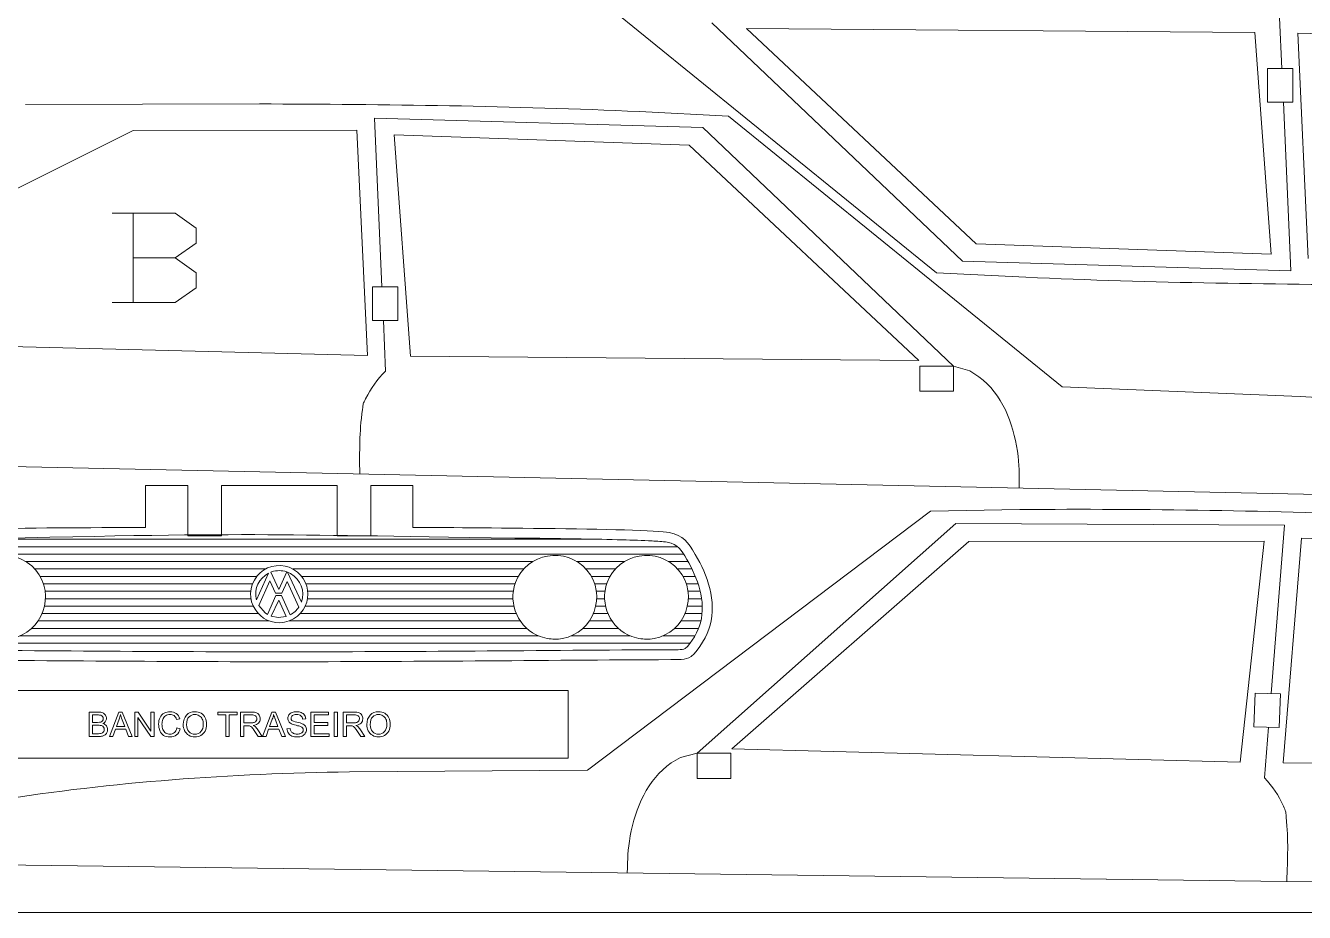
# Model space of a CAD drawing. Header units: centimetres. Extents: x -29.2 to 29, y -19.2 to 19.
# Drawn here: x -22.7 to -9.8, y -19 to -10.05 of the extents above; entities that cross this region are included whole.
import ezdxf

# ---------------------------------------------------------------- set-up
doc = ezdxf.new("R2010")
doc.units = ezdxf.units.CM
doc.header["$MEASUREMENT"] = 0
doc.layers.add('Camada 1', color=7, linetype='Continuous')

msp = doc.modelspace()

# ---------------------------------------------------------------- linework, layer by layer
at = {"layer": 'Camada 1', "color": 3, "lineweight": 9}
for points in [[(-13.50853, -12.54661), (-13.50853, -12.54661), (-16.87519, -9.81592), (-16.87519, -9.81592)], [(-15.42801, -10.08136), (-15.42801, -10.08136), (-13.11011, -12.25478), (-13.11011, -12.25478)], [(-10.29925, -10.12404), (-10.29925, -10.12404), (-15.42801, -10.08136), (-15.42801, -10.08136)], [(-10.13328, -12.35842), (-10.13328, -12.35842), (-10.29925, -10.12404), (-10.29925, -10.12404)], [(-9.86436, -10.13134), (-9.86436, -10.13134), (-9.75835, -12.40324), (-9.75835, -12.40324)], [(-4.9155, -10.25659), (-4.9155, -10.25659), (-9.86436, -10.13134), (-9.86436, -10.13134)], [(-22.70141, -10.84914), (-22.70141, -10.84914), (-20.34103, -10.84382), (-20.34103, -10.84382)], [(-20.34103, -10.84382), (-19.07445, -10.84724), (-17.77213, -10.86381), (-16.50749, -10.92053)], [(-16.50749, -10.92053), (-16.50749, -10.92053), (-15.60685, -10.96661), (-15.60685, -10.96661)], [(-15.60685, -10.96661), (-15.60685, -10.96661), (-12.24019, -13.6973), (-12.24019, -13.6973)], [(-21.61397, -11.111), (-21.61397, -11.111), (-24.81497, -12.70956), (-24.81497, -12.70956)], [(-19.35703, -11.10998), (-19.35703, -11.10998), (-21.61397, -11.111), (-21.61397, -11.111)], [(-19.25102, -13.38188), (-19.25102, -13.38188), (-19.35703, -11.10998), (-19.35703, -11.10998)], [(-16.00527, -11.25844), (-16.00527, -11.25844), (-18.9821, -11.1548), (-18.9821, -11.1548)], [(-18.9821, -11.1548), (-18.9821, -11.1548), (-18.81613, -13.38918), (-18.81613, -13.38918)], [(-13.68737, -13.43186), (-13.68737, -13.43186), (-16.00527, -11.25844), (-16.00527, -11.25844)], [(-13.11011, -12.25478), (-13.11011, -12.25478), (-10.13328, -12.35842), (-10.13328, -12.35842)], [(-12.60789, -12.59269), (-12.60789, -12.59269), (-13.50853, -12.54661), (-13.50853, -12.54661)], [(-8.77435, -12.6694), (-10.04093, -12.66598), (-11.34325, -12.64941), (-12.60789, -12.59269)], [(-24.19988, -13.25663), (-24.19988, -13.25663), (-19.25102, -13.38188), (-19.25102, -13.38188)], [(-18.81613, -13.38918), (-18.81613, -13.38918), (-13.68737, -13.43186), (-13.68737, -13.43186)], [(-12.24019, -13.6973), (-12.24019, -13.6973), (-9.83916, -13.79693), (-9.83916, -13.79693)], [(-9.83916, -13.79693), (-8.64907, -13.8578), (-7.45863, -13.97698), (-6.28914, -14.21015)], [(-6.34862, -14.85463), (-6.34862, -14.85463), (-28.66835, -14.37595), (-28.66835, -14.37595)], [(-21.48928, -15.11638), (-21.48928, -15.11638), (-21.48928, -14.69147), (-21.48928, -14.69147)], [(-21.48928, -14.69147), (-21.48928, -14.69147), (-21.06428, -14.69159), (-21.06428, -14.69159)], [(-21.06428, -14.69159), (-21.06428, -14.69159), (-21.06428, -15.20158), (-21.06428, -15.20158)], [(-20.72429, -15.20147), (-20.72429, -15.20147), (-20.72429, -14.69147), (-20.72429, -14.69147)], [(-20.72429, -14.69147), (-20.72429, -14.69147), (-19.55675, -14.69147), (-19.55675, -14.69147)], [(-19.55675, -14.69147), (-19.55675, -14.69147), (-19.55674, -15.20147), (-19.55674, -15.20147)], [(-19.21674, -15.20147), (-19.21674, -15.20147), (-19.21675, -14.69147), (-19.21675, -14.69147)], [(-19.21675, -14.69147), (-19.21675, -14.69147), (-18.79175, -14.69147), (-18.79175, -14.69147)], [(-18.79175, -14.69147), (-18.79175, -14.69147), (-18.79175, -15.11638), (-18.79175, -15.11638)], [(-13.57152, -14.95156), (-13.57152, -14.95156), (-17.03027, -17.56464), (-17.03027, -17.56464)], [(-12.66983, -14.93654), (-12.66983, -14.93654), (-13.57152, -14.95156), (-13.57152, -14.95156)], [(-8.83592, -14.99196), (-10.10187, -14.95174), (-11.40398, -14.92343), (-12.66983, -14.93654)], [(-23.25684, -15.13338), (-22.66946, -15.11961), (-22.07718, -15.11964), (-21.48928, -15.11638)], [(-21.06428, -15.20158), (-21.06428, -15.20158), (-20.72429, -15.20147), (-20.72429, -15.20147)], [(-19.55674, -15.20147), (-19.55674, -15.20147), (-19.21674, -15.20147), (-19.21674, -15.20147)], [(-18.79175, -15.11638), (-18.48968, -15.11776), (-16.41836, -15.12539), (-16.20743, -15.16719)], [(-16.20743, -15.16719), (-16.06198, -15.19601), (-16.01679, -15.26217), (-15.94292, -15.38794)], [(-10.01273, -17.49096), (-10.01273, -17.49096), (-9.82851, -15.22407), (-9.82851, -15.22407)], [(-9.82851, -15.22407), (-9.82851, -15.22407), (-7.57294, -15.30284), (-7.57294, -15.30284)], [(-15.57481, -17.34922), (-15.57481, -17.34922), (-13.18339, -15.25695), (-13.18339, -15.25695)], [(-13.18339, -15.25695), (-13.18339, -15.25695), (-10.20476, -15.25593), (-10.20476, -15.25593)], [(-10.20476, -15.25593), (-10.20476, -15.25593), (-10.44762, -17.48327), (-10.44762, -17.48327)], [(-15.94292, -15.38794), (-15.81904, -15.59886), (-15.72769, -15.86002), (-15.79444, -16.10364)], [(-15.79444, -16.10364), (-15.82128, -16.20161), (-15.90239, -16.35432), (-15.9855, -16.41795)], [(-20.14051, -16.47103), (-21.45743, -16.47103), (-22.77432, -16.45664), (-24.09122, -16.44946)], [(-16.18979, -16.44946), (-17.50669, -16.45666), (-18.82359, -16.47103), (-20.14051, -16.47103)], [(-15.9855, -16.41795), (-16.0377, -16.4579), (-16.12763, -16.44913), (-16.18979, -16.44946)], [(-17.22458, -16.76239), (-17.22458, -16.76239), (-23.85453, -16.76239), (-23.85453, -16.76239)], [(-17.22458, -17.44238), (-17.22458, -17.44238), (-17.22458, -16.76239), (-17.22458, -16.76239)], [(-10.44762, -17.48327), (-10.44762, -17.48327), (-15.57481, -17.34922), (-15.57481, -17.34922)], [(-23.85453, -17.44238), (-23.85453, -17.44238), (-17.22458, -17.44238), (-17.22458, -17.44238)], [(-5.0625, -17.5363), (-5.0625, -17.5363), (-10.01273, -17.49096), (-10.01273, -17.49096)], [(-19.4333, -17.58148), (-20.62479, -17.60131), (-21.81863, -17.67941), (-22.99546, -17.87214)], [(-17.03027, -17.56464), (-17.03027, -17.56464), (-19.4333, -17.58148), (-19.4333, -17.58148)], [(-22.95822, -18.5183), (-22.95822, -18.5183), (-0.63524, -18.8089), (-0.63524, -18.8089)]]:
    msp.add_open_spline(points, degree=3, dxfattribs=at)
at = {"layer": 'Camada 1', "color": 1, "lineweight": 9}
for points in [[(-15.77673, -10.0253), (-15.77673, -10.0253), (-13.24877, -12.43107), (-13.24877, -12.43107)], [(-10.0254, -10.48473), (-10.0254, -10.48473), (-10.04812, -9.97398), (-10.04812, -9.97398)], [(-9.93453, -12.52707), (-9.93453, -12.52707), (-10.01027, -10.82473), (-10.01027, -10.82473)], [(-15.86661, -11.08215), (-15.86661, -11.08215), (-19.18085, -10.98615), (-19.18085, -10.98615)], [(-19.18085, -10.98615), (-19.18085, -10.98615), (-19.10511, -12.68849), (-19.10511, -12.68849)], [(-13.33865, -13.48792), (-13.33865, -13.48792), (-15.86661, -11.08215), (-15.86661, -11.08215)], [(-21.19104, -11.94608), (-21.19104, -11.94608), (-21.82722, -11.94608), (-21.82722, -11.94608)], [(-21.61516, -11.94608), (-21.61516, -11.94608), (-21.61516, -12.84849), (-21.61516, -12.84849)], [(-20.97897, -12.09648), (-20.97897, -12.09648), (-21.19104, -11.94608), (-21.19104, -11.94608)], [(-20.97897, -12.24689), (-20.97897, -12.24689), (-20.97897, -12.09648), (-20.97897, -12.09648)], [(-21.19104, -12.39729), (-21.19104, -12.39729), (-20.97897, -12.24689), (-20.97897, -12.24689)], [(-21.19104, -12.39729), (-21.19104, -12.39729), (-21.61516, -12.39729), (-21.61516, -12.39729)], [(-20.97897, -12.54769), (-20.97897, -12.54769), (-21.19104, -12.39729), (-21.19104, -12.39729)], [(-13.24877, -12.43107), (-13.24877, -12.43107), (-9.93453, -12.52707), (-9.93453, -12.52707)], [(-20.97897, -12.69809), (-20.97897, -12.69809), (-20.97897, -12.54769), (-20.97897, -12.54769)], [(-21.19104, -12.84849), (-21.19104, -12.84849), (-20.97897, -12.69809), (-20.97897, -12.69809)], [(-21.82722, -12.84849), (-21.82722, -12.84849), (-21.19104, -12.84849), (-21.19104, -12.84849)], [(-19.08998, -13.02849), (-19.08998, -13.02849), (-19.06726, -13.53924), (-19.06726, -13.53924)], [(-19.06726, -13.53924), (-19.15656, -13.62477), (-19.21329, -13.7087), (-19.26949, -13.81924)], [(-13.17367, -13.53659), (-13.17367, -13.53659), (-13.33865, -13.48792), (-13.33865, -13.48792)], [(-13.08095, -13.5956), (-13.08095, -13.5956), (-13.17367, -13.53659), (-13.17367, -13.53659)], [(-12.69401, -14.34559), (-12.73668, -14.0652), (-12.84495, -13.76995), (-13.08095, -13.5956)], [(-19.30106, -13.92694), (-19.33371, -14.16825), (-19.32909, -14.33667), (-19.32899, -14.57626)], [(-19.26949, -13.81924), (-19.29681, -13.873), (-19.29253, -13.86387), (-19.30106, -13.92694)], [(-12.67608, -14.71912), (-12.67614, -14.57152), (-12.67148, -14.49362), (-12.69401, -14.34559)], [(-15.92525, -17.39323), (-15.92525, -17.39323), (-13.3159, -15.07598), (-13.3159, -15.07598)], [(-13.3159, -15.07598), (-13.3159, -15.07598), (-10.00032, -15.09423), (-10.00032, -15.09423)], [(-10.00032, -15.09423), (-10.00032, -15.09423), (-10.13466, -16.79296), (-10.13466, -16.79296)], [(-17.51025, -15.22608), (-20.31351, -15.19216), (-20.11541, -15.15979), (-23.2545, -15.23335)], [(-16.12173, -15.31019), (-16.12173, -15.31019), (-24.16144, -15.31019), (-24.16144, -15.31019)], [(-16.92536, -15.23523), (-16.92536, -15.23523), (-23.32821, -15.23523), (-23.32821, -15.23523)], [(-16.67779, -15.24128), (-16.95515, -15.23346), (-17.2328, -15.22944), (-17.51025, -15.22608)], [(-16.37781, -15.25261), (-16.47768, -15.24728), (-16.57783, -15.2441), (-16.67779, -15.24128)], [(-16.22687, -15.26528), (-16.27133, -15.25647), (-16.33225, -15.25504), (-16.37781, -15.25261)], [(-16.02915, -15.43858), (-16.08589, -15.34198), (-16.11229, -15.28799), (-16.22687, -15.26528)], [(-16.0608, -15.38515), (-16.0608, -15.38515), (-24.21963, -15.38515), (-24.21963, -15.38515)], [(-17.58167, -15.46011), (-17.58167, -15.46011), (-22.69784, -15.46011), (-22.69784, -15.46011)], [(-20.03961, -15.51779), (-20.14531, -15.47437), (-20.29345, -15.51296), (-20.36305, -15.60422)], [(-16.65685, -15.46011), (-16.65685, -15.46011), (-17.13731, -15.46011), (-17.13731, -15.46011)], [(-16.01675, -15.46011), (-16.01675, -15.46011), (-16.21249, -15.46011), (-16.21249, -15.46011)], [(-15.89089, -16.07722), (-15.83177, -15.86144), (-15.92035, -15.62382), (-16.02915, -15.43858)], [(-20.27863, -15.53507), (-20.27863, -15.53507), (-22.60767, -15.53507), (-22.60767, -15.53507)], [(-20.36732, -15.61003), (-20.36732, -15.61003), (-22.553, -15.61003), (-22.553, -15.61003)], [(-20.36305, -15.60422), (-20.53927, -15.8353), (-20.33671, -16.11815), (-20.08854, -16.07334)], [(-20.03961, -16.05991), (-19.78978, -15.95836), (-19.78834, -15.62101), (-20.03961, -15.51779)], [(-17.67355, -15.53507), (-17.67355, -15.53507), (-20.00371, -15.53507), (-20.00371, -15.53507)], [(-17.72816, -15.61003), (-17.72816, -15.61003), (-19.9143, -15.61003), (-19.9143, -15.61003)], [(-16.74874, -15.53507), (-16.74874, -15.53507), (-17.04711, -15.53507), (-17.04711, -15.53507)], [(-16.80335, -15.61003), (-16.80335, -15.61003), (-16.99244, -15.61003), (-16.99244, -15.61003)], [(-15.97711, -15.53507), (-15.97711, -15.53507), (-16.12229, -15.53507), (-16.12229, -15.53507)], [(-15.94318, -15.61003), (-15.94318, -15.61003), (-16.06761, -15.61003), (-16.06761, -15.61003)], [(-20.4091, -15.68499), (-20.4091, -15.68499), (-22.51939, -15.68499), (-22.51939, -15.68499)], [(-17.76169, -15.68499), (-17.76169, -15.68499), (-19.87114, -15.68499), (-19.87114, -15.68499)], [(-16.83687, -15.68499), (-16.83687, -15.68499), (-16.95883, -15.68499), (-16.95883, -15.68499)], [(-15.91521, -15.68499), (-15.91521, -15.68499), (-16.03401, -15.68499), (-16.03401, -15.68499)], [(-20.42787, -15.75995), (-20.42787, -15.75995), (-22.50208, -15.75995), (-22.50208, -15.75995)], [(-20.42595, -15.83491), (-20.42595, -15.83491), (-22.49867, -15.83491), (-22.49867, -15.83491)], [(-17.78284, -15.83491), (-17.78284, -15.83491), (-19.85541, -15.83491), (-19.85541, -15.83491)], [(-17.77928, -15.75995), (-17.77928, -15.75995), (-19.85318, -15.75995), (-19.85318, -15.75995)], [(-16.85446, -15.75995), (-16.85446, -15.75995), (-16.94153, -15.75995), (-16.94153, -15.75995)], [(-16.85802, -15.83491), (-16.85802, -15.83491), (-16.93812, -15.83491), (-16.93812, -15.83491)], [(-15.89368, -15.75995), (-15.89368, -15.75995), (-16.0167, -15.75995), (-16.0167, -15.75995)], [(-15.87914, -15.83491), (-15.87914, -15.83491), (-16.01329, -15.83491), (-16.01329, -15.83491)], [(-20.35208, -15.98483), (-20.35208, -15.98483), (-22.5324, -15.98483), (-22.5324, -15.98483)], [(-20.40267, -15.90987), (-20.40267, -15.90987), (-22.50854, -15.90987), (-22.50854, -15.90987)], [(-17.74893, -15.98483), (-17.74893, -15.98483), (-19.92888, -15.98483), (-19.92888, -15.98483)], [(-17.77297, -15.90987), (-17.77297, -15.90987), (-19.87826, -15.90987), (-19.87826, -15.90987)], [(-16.82411, -15.98483), (-16.82411, -15.98483), (-16.97185, -15.98483), (-16.97185, -15.98483)], [(-16.84816, -15.90987), (-16.84816, -15.90987), (-16.94799, -15.90987), (-16.94799, -15.90987)], [(-15.87434, -15.98483), (-15.87434, -15.98483), (-16.04703, -15.98483), (-16.04703, -15.98483)], [(-15.87235, -15.90987), (-15.87235, -15.90987), (-16.02317, -15.90987), (-16.02317, -15.90987)], [(-20.24106, -16.05979), (-20.24106, -16.05979), (-22.57291, -16.05979), (-22.57291, -16.05979)], [(-20.08854, -16.07334), (-20.08854, -16.07334), (-20.03961, -16.05991), (-20.03961, -16.05991)], [(-17.70808, -16.05979), (-17.70808, -16.05979), (-20.03933, -16.05979), (-20.03933, -16.05979)], [(-16.78326, -16.05979), (-16.78326, -16.05979), (-17.01236, -16.05979), (-17.01236, -16.05979)], [(-15.88647, -16.05979), (-15.88647, -16.05979), (-16.08753, -16.05979), (-16.08753, -16.05979)], [(-16.04628, -16.33854), (-15.98215, -16.28945), (-15.91214, -16.15479), (-15.89089, -16.07722)], [(-17.52712, -16.20971), (-17.52712, -16.20971), (-22.75344, -16.20971), (-22.75344, -16.20971)], [(-17.64321, -16.13475), (-17.64321, -16.13475), (-22.63745, -16.13475), (-22.63745, -16.13475)], [(-16.60231, -16.20971), (-16.60231, -16.20971), (-17.19289, -16.20971), (-17.19289, -16.20971)], [(-16.7184, -16.13475), (-16.7184, -16.13475), (-17.0769, -16.13475), (-17.0769, -16.13475)], [(-15.94755, -16.20971), (-15.94755, -16.20971), (-16.26807, -16.20971), (-16.26807, -16.20971)], [(-15.91123, -16.13475), (-15.91123, -16.13475), (-16.15207, -16.13475), (-16.15207, -16.13475)], [(-15.99548, -16.28467), (-15.99548, -16.28467), (-24.28361, -16.28467), (-24.28361, -16.28467)], [(-24.09068, -16.34946), (-22.77395, -16.35663), (-21.45726, -16.37103), (-20.14051, -16.37103)], [(-20.14051, -16.37103), (-18.82375, -16.37103), (-17.50706, -16.35665), (-16.19034, -16.34946)], [(-16.19034, -16.34946), (-16.16487, -16.34932), (-16.067, -16.3544), (-16.04628, -16.33854)], [(-22.0587, -17.22585), (-22.0587, -17.22585), (-22.0587, -16.97893), (-22.0587, -16.97893)], [(-22.0587, -16.97893), (-22.0587, -16.97893), (-21.96605, -16.97893), (-21.96605, -16.97893)], [(-21.97656, -17.0079), (-21.97656, -17.0079), (-22.02594, -17.0079), (-22.02594, -17.0079)], [(-22.02594, -17.0079), (-22.02594, -17.0079), (-22.02594, -17.08274), (-22.02594, -17.08274)], [(-21.93903, -17.01135), (-21.94634, -17.00905), (-21.95886, -17.0079), (-21.97656, -17.0079)], [(-21.96605, -16.97893), (-21.94719, -16.97893), (-21.93208, -16.9814), (-21.92064, -16.98641)], [(-21.92219, -17.02423), (-21.9261, -17.01796), (-21.93173, -17.01365), (-21.93903, -17.01135)], [(-21.91627, -17.04589), (-21.91627, -17.03767), (-21.91823, -17.03043), (-21.92219, -17.02423)], [(-21.92064, -16.98641), (-21.90926, -16.99141), (-21.90035, -16.99911), (-21.89392, -17.00951)], [(-21.89392, -17.00951), (-21.88741, -17.01986), (-21.8842, -17.03072), (-21.8842, -17.0421)], [(-21.85437, -17.22585), (-21.85437, -17.22585), (-21.75964, -16.97893), (-21.75964, -16.97893)], [(-21.75964, -16.97893), (-21.75964, -16.97893), (-21.72372, -16.97893), (-21.72372, -16.97893)], [(-21.74263, -17.00446), (-21.74602, -17.02055), (-21.75056, -17.03636), (-21.75625, -17.05199)], [(-21.72493, -17.05601), (-21.73269, -17.0352), (-21.73854, -17.01802), (-21.74263, -17.00446)], [(-21.72372, -16.97893), (-21.72372, -16.97893), (-21.62319, -17.22585), (-21.62319, -17.22585)], [(-21.59761, -17.22585), (-21.59761, -17.22585), (-21.59761, -16.97893), (-21.59761, -16.97893)], [(-21.59761, -16.97893), (-21.59761, -16.97893), (-21.56405, -16.97893), (-21.56405, -16.97893)], [(-21.56405, -16.97893), (-21.56405, -16.97893), (-21.43449, -17.17275), (-21.43449, -17.17275)], [(-21.43449, -17.17275), (-21.43449, -17.17275), (-21.43449, -16.97893), (-21.43449, -16.97893)], [(-21.43449, -16.97893), (-21.43449, -16.97893), (-21.40311, -16.97893), (-21.40311, -16.97893)], [(-21.40311, -16.97893), (-21.40311, -16.97893), (-21.40311, -17.22585), (-21.40311, -17.22585)], [(-21.34281, -17.0333), (-21.33298, -17.01417), (-21.31902, -16.99963), (-21.30091, -16.98968)], [(-21.28918, -17.01636), (-21.30189, -17.02543), (-21.31086, -17.03767), (-21.31597, -17.05296)], [(-21.30091, -16.98968), (-21.28281, -16.97974), (-21.26286, -16.9748), (-21.24113, -16.9748)], [(-21.24171, -17.00273), (-21.26062, -17.00273), (-21.27648, -17.00727), (-21.28918, -17.01636)], [(-21.20067, -17.01503), (-21.21154, -17.00681), (-21.22521, -17.00273), (-21.24171, -17.00273)], [(-21.24113, -16.9748), (-21.21642, -16.9748), (-21.19567, -16.98106), (-21.17889, -16.99365)], [(-21.17578, -17.05423), (-21.18147, -17.0363), (-21.18981, -17.02319), (-21.20067, -17.01503)], [(-21.17889, -16.99365), (-21.16205, -17.00623), (-21.15032, -17.02388), (-21.14371, -17.04664)], [(-21.10917, -17.10567), (-21.10917, -17.06475), (-21.09813, -17.03268), (-21.07611, -17.00951)], [(-21.07611, -17.00951), (-21.05411, -16.98635), (-21.02571, -16.9748), (-20.99088, -16.9748)], [(-21.05037, -17.02687), (-21.06704, -17.04273), (-21.07537, -17.06917), (-21.07537, -17.10624)], [(-20.99071, -17.00307), (-21.01381, -17.00307), (-21.0337, -17.01101), (-21.05037, -17.02687)], [(-20.99088, -16.9748), (-20.96806, -16.9748), (-20.94754, -16.98026), (-20.92921, -16.99112)], [(-20.94668, -17.01543), (-20.95978, -17.00721), (-20.97444, -17.00307), (-20.99071, -17.00307)], [(-20.91691, -17.0502), (-20.92369, -17.03526), (-20.93363, -17.02365), (-20.94668, -17.01543)], [(-20.92921, -16.99112), (-20.91092, -17.00198), (-20.89696, -17.01715), (-20.88736, -17.03664)], [(-20.75994, -17.0079), (-20.75994, -17.0079), (-20.75994, -16.97893), (-20.75994, -16.97893)], [(-20.75994, -16.97893), (-20.75994, -16.97893), (-20.56441, -16.97893), (-20.56441, -16.97893)], [(-20.67855, -17.0079), (-20.67855, -17.0079), (-20.75994, -17.0079), (-20.75994, -17.0079)], [(-20.67855, -17.22585), (-20.67855, -17.22585), (-20.67855, -17.0079), (-20.67855, -17.0079)], [(-20.56441, -17.0079), (-20.56441, -17.0079), (-20.64579, -17.0079), (-20.64579, -17.0079)], [(-20.64579, -17.0079), (-20.64579, -17.0079), (-20.64579, -17.22585), (-20.64579, -17.22585)], [(-20.56441, -16.97893), (-20.56441, -16.97893), (-20.56441, -17.0079), (-20.56441, -17.0079)], [(-20.52997, -17.22585), (-20.52997, -17.22585), (-20.52997, -16.97893), (-20.52997, -16.97893)], [(-20.52997, -16.97893), (-20.52997, -16.97893), (-20.42053, -16.97893), (-20.42053, -16.97893)], [(-20.41916, -17.00618), (-20.41916, -17.00618), (-20.4972, -17.00618), (-20.4972, -17.00618)], [(-20.4972, -17.00618), (-20.4972, -17.00618), (-20.4972, -17.08791), (-20.4972, -17.08791)], [(-20.42053, -16.97893), (-20.39852, -16.97893), (-20.38179, -16.98117), (-20.37036, -16.9856)], [(-20.37915, -17.01744), (-20.3876, -17.00991), (-20.40093, -17.00618), (-20.41916, -17.00618)], [(-20.36651, -17.0463), (-20.36651, -17.03463), (-20.3707, -17.02497), (-20.37915, -17.01744)], [(-20.37036, -16.9856), (-20.35892, -16.99003), (-20.34978, -16.99784), (-20.34294, -17.00905)], [(-20.34294, -17.00905), (-20.3361, -17.02032), (-20.33271, -17.03268), (-20.33271, -17.04624)], [(-20.30868, -17.22585), (-20.30868, -17.22585), (-20.21396, -16.97893), (-20.21396, -16.97893)], [(-20.21396, -16.97893), (-20.21396, -16.97893), (-20.17804, -16.97893), (-20.17804, -16.97893)], [(-20.19695, -17.00446), (-20.20033, -17.02055), (-20.20488, -17.03636), (-20.21057, -17.05199)], [(-20.17924, -17.05601), (-20.18701, -17.0352), (-20.19286, -17.01802), (-20.19695, -17.00446)], [(-20.17804, -16.97893), (-20.17804, -16.97893), (-20.07751, -17.22585), (-20.07751, -17.22585)], [(-20.05296, -17.04296), (-20.05296, -17.03043), (-20.0494, -17.01877), (-20.04233, -17.00796)], [(-20.04233, -17.00796), (-20.03526, -16.99709), (-20.02497, -16.98887), (-20.01135, -16.98325)], [(-20.00801, -17.01463), (-20.01704, -17.02187), (-20.02158, -17.0306), (-20.02158, -17.04084)], [(-20.01135, -16.98325), (-19.99779, -16.97761), (-19.98267, -16.9748), (-19.96606, -16.9748)], [(-19.96479, -17.00377), (-19.98456, -17.00377), (-19.99899, -17.00739), (-20.00801, -17.01463)], [(-19.96606, -16.9748), (-19.94778, -16.9748), (-19.93163, -16.97772), (-19.91766, -16.98365)], [(-19.92175, -17.01572), (-19.93145, -17.00773), (-19.94583, -17.00377), (-19.96479, -17.00377)], [(-19.90467, -17.05101), (-19.90634, -17.03543), (-19.91203, -17.02365), (-19.92175, -17.01572)], [(-19.91766, -16.98365), (-19.90369, -16.98951), (-19.89295, -16.99819), (-19.88542, -17.00968)], [(-19.88542, -17.00968), (-19.87789, -17.02112), (-19.87387, -17.03411), (-19.87329, -17.0486)], [(-19.82087, -17.22585), (-19.82087, -17.22585), (-19.82087, -16.97893), (-19.82087, -16.97893)], [(-19.82087, -16.97893), (-19.82087, -16.97893), (-19.64257, -16.97893), (-19.64257, -16.97893)], [(-19.64257, -17.0079), (-19.64257, -17.0079), (-19.7881, -17.0079), (-19.7881, -17.0079)], [(-19.7881, -17.0079), (-19.7881, -17.0079), (-19.7881, -17.08377), (-19.7881, -17.08377)], [(-19.64257, -16.97893), (-19.64257, -16.97893), (-19.64257, -17.0079), (-19.64257, -17.0079)], [(-19.58601, -17.22585), (-19.58601, -17.22585), (-19.58601, -16.97893), (-19.58601, -16.97893)], [(-19.58601, -16.97893), (-19.58601, -16.97893), (-19.55325, -16.97893), (-19.55325, -16.97893)], [(-19.55325, -16.97893), (-19.55325, -16.97893), (-19.55325, -17.22585), (-19.55325, -17.22585)], [(-19.49503, -17.22585), (-19.49503, -17.22585), (-19.49503, -16.97893), (-19.49503, -16.97893)], [(-19.49503, -16.97893), (-19.49503, -16.97893), (-19.38559, -16.97893), (-19.38559, -16.97893)], [(-19.38421, -17.00618), (-19.38421, -17.00618), (-19.46226, -17.00618), (-19.46226, -17.00618)], [(-19.46226, -17.00618), (-19.46226, -17.00618), (-19.46226, -17.08791), (-19.46226, -17.08791)], [(-19.38559, -16.97893), (-19.36358, -16.97893), (-19.34685, -16.98117), (-19.33542, -16.9856)], [(-19.3442, -17.01744), (-19.35265, -17.00991), (-19.36599, -17.00618), (-19.38421, -17.00618)], [(-19.33157, -17.0463), (-19.33157, -17.03463), (-19.33576, -17.02497), (-19.3442, -17.01744)], [(-19.33542, -16.9856), (-19.32397, -16.99003), (-19.31484, -16.99784), (-19.30799, -17.00905)], [(-19.30799, -17.00905), (-19.30116, -17.02032), (-19.29777, -17.03268), (-19.29777, -17.04624)], [(-19.25667, -17.10567), (-19.25667, -17.06475), (-19.24563, -17.03268), (-19.22362, -17.00951)], [(-19.22362, -17.00951), (-19.20161, -16.98635), (-19.17321, -16.9748), (-19.13838, -16.9748)], [(-19.19787, -17.02687), (-19.21454, -17.04273), (-19.22287, -17.06917), (-19.22287, -17.10624)], [(-19.13821, -17.00307), (-19.16131, -17.00307), (-19.1812, -17.01101), (-19.19787, -17.02687)], [(-19.13838, -16.9748), (-19.11556, -16.9748), (-19.09504, -16.98026), (-19.07671, -16.99112)], [(-19.09418, -17.01543), (-19.10728, -17.00721), (-19.12194, -17.00307), (-19.13821, -17.00307)], [(-19.06441, -17.0502), (-19.07119, -17.03526), (-19.08113, -17.02365), (-19.09418, -17.01543)], [(-19.07671, -16.99112), (-19.05843, -17.00198), (-19.04446, -17.01715), (-19.03486, -17.03664)], [(-22.02594, -17.08274), (-22.02594, -17.08274), (-21.97254, -17.08274), (-21.97254, -17.08274)], [(-21.9688, -17.11171), (-21.9688, -17.11171), (-22.02594, -17.11171), (-22.02594, -17.11171)], [(-22.02594, -17.11171), (-22.02594, -17.11171), (-22.02594, -17.19689), (-22.02594, -17.19689)], [(-21.97254, -17.08274), (-21.95806, -17.08274), (-21.94765, -17.08176), (-21.94139, -17.07987)], [(-21.93271, -17.11585), (-21.94104, -17.11309), (-21.95311, -17.11171), (-21.9688, -17.11171)], [(-21.94139, -17.07987), (-21.93306, -17.07739), (-21.92679, -17.07325), (-21.92259, -17.06751)], [(-21.91305, -17.13021), (-21.91777, -17.12337), (-21.92432, -17.1186), (-21.93271, -17.11585)], [(-21.92259, -17.06751), (-21.9184, -17.06181), (-21.91627, -17.05457), (-21.91627, -17.04589)], [(-21.89276, -17.07188), (-21.89845, -17.08124), (-21.90707, -17.08872), (-21.91863, -17.09446)], [(-21.91863, -17.09446), (-21.90368, -17.09883), (-21.89219, -17.1063), (-21.8842, -17.11688)], [(-21.90593, -17.15429), (-21.90593, -17.14505), (-21.90828, -17.13706), (-21.91305, -17.13021)], [(-21.91081, -17.17516), (-21.90753, -17.16913), (-21.90593, -17.16217), (-21.90593, -17.15429)], [(-21.8842, -17.0421), (-21.8842, -17.05262), (-21.88707, -17.06256), (-21.89276, -17.07188)], [(-21.8842, -17.11688), (-21.87615, -17.1274), (-21.87213, -17.13987), (-21.87213, -17.15424)], [(-21.87213, -17.15424), (-21.87213, -17.16584), (-21.8746, -17.1766), (-21.87948, -17.18654)], [(-21.79292, -17.15102), (-21.79292, -17.15102), (-21.8197, -17.22585), (-21.8197, -17.22585)], [(-21.68895, -17.15102), (-21.68895, -17.15102), (-21.79292, -17.15102), (-21.79292, -17.15102)], [(-21.75625, -17.05199), (-21.75625, -17.05199), (-21.78332, -17.12447), (-21.78332, -17.12447)], [(-21.78332, -17.12447), (-21.78332, -17.12447), (-21.69917, -17.12447), (-21.69917, -17.12447)], [(-21.69917, -17.12447), (-21.69917, -17.12447), (-21.72493, -17.05601), (-21.72493, -17.05601)], [(-21.66038, -17.22585), (-21.66038, -17.22585), (-21.68895, -17.15102), (-21.68895, -17.15102)], [(-21.43668, -17.22585), (-21.43668, -17.22585), (-21.56622, -17.03205), (-21.56622, -17.03205)], [(-21.56622, -17.03205), (-21.56622, -17.03205), (-21.56622, -17.22585), (-21.56622, -17.22585)], [(-21.35752, -17.10056), (-21.35752, -17.07486), (-21.35264, -17.05245), (-21.34281, -17.0333)], [(-21.34448, -17.16671), (-21.35315, -17.14619), (-21.35752, -17.12412), (-21.35752, -17.10056)], [(-21.31597, -17.05296), (-21.32114, -17.06831), (-21.32373, -17.08412), (-21.32373, -17.10039)], [(-21.32373, -17.10039), (-21.32373, -17.12136), (-21.32068, -17.1397), (-21.31459, -17.15533)], [(-21.31459, -17.15533), (-21.3085, -17.17102), (-21.29902, -17.18269), (-21.28614, -17.19045)], [(-21.19803, -17.18625), (-21.18538, -17.17568), (-21.17682, -17.16005), (-21.17233, -17.13924)], [(-21.13957, -17.14751), (-21.14642, -17.17435), (-21.15872, -17.19476), (-21.17647, -17.20884)], [(-21.14371, -17.04664), (-21.14371, -17.04664), (-21.17578, -17.05423), (-21.17578, -17.05423)], [(-21.17233, -17.13924), (-21.17233, -17.13924), (-21.13957, -17.14751), (-21.13957, -17.14751)], [(-21.09503, -17.16723), (-21.10445, -17.14786), (-21.10917, -17.12734), (-21.10917, -17.10567)], [(-21.07537, -17.10624), (-21.07537, -17.13596), (-21.06738, -17.15935), (-21.0514, -17.17643)], [(-20.93053, -17.1762), (-20.91466, -17.15895), (-20.90673, -17.13446), (-20.90673, -17.10274)], [(-20.90673, -17.10274), (-20.90673, -17.08268), (-20.91013, -17.06515), (-20.91691, -17.0502)], [(-20.87294, -17.1028), (-20.87294, -17.1278), (-20.878, -17.15021), (-20.88811, -17.16993)], [(-20.88736, -17.03664), (-20.87777, -17.05607), (-20.87294, -17.07814), (-20.87294, -17.1028)], [(-20.4972, -17.08791), (-20.4972, -17.08791), (-20.42709, -17.08791), (-20.42709, -17.08791)], [(-20.45939, -17.11619), (-20.45939, -17.11619), (-20.4972, -17.11619), (-20.4972, -17.11619)], [(-20.4972, -17.11619), (-20.4972, -17.11619), (-20.4972, -17.22585), (-20.4972, -17.22585)], [(-20.44122, -17.11734), (-20.4449, -17.11659), (-20.45094, -17.11619), (-20.45939, -17.11619)], [(-20.42634, -17.12389), (-20.43117, -17.12079), (-20.43617, -17.1186), (-20.44122, -17.11734)], [(-20.42709, -17.08791), (-20.41214, -17.08791), (-20.40053, -17.08636), (-20.39214, -17.08325)], [(-20.40973, -17.14039), (-20.41594, -17.13252), (-20.42145, -17.12705), (-20.42634, -17.12389)], [(-20.38622, -17.17447), (-20.39571, -17.15958), (-20.40358, -17.14826), (-20.40973, -17.14039)], [(-20.34972, -17.09055), (-20.36104, -17.10257), (-20.37852, -17.11015), (-20.4022, -17.11343)], [(-20.4022, -17.11343), (-20.39352, -17.11756), (-20.38697, -17.1217), (-20.38249, -17.12573)], [(-20.39214, -17.08325), (-20.38375, -17.08021), (-20.37737, -17.07527), (-20.37306, -17.06843)], [(-20.38249, -17.12573), (-20.37294, -17.13446), (-20.36392, -17.14544), (-20.35547, -17.1586)], [(-20.37306, -17.06843), (-20.36869, -17.06164), (-20.36651, -17.05428), (-20.36651, -17.0463)], [(-20.35547, -17.1586), (-20.35547, -17.1586), (-20.31276, -17.22585), (-20.31276, -17.22585)], [(-20.33271, -17.04624), (-20.33271, -17.06377), (-20.3384, -17.07854), (-20.34972, -17.09055)], [(-20.24724, -17.15102), (-20.24724, -17.15102), (-20.27402, -17.22585), (-20.27402, -17.22585)], [(-20.14326, -17.15102), (-20.14326, -17.15102), (-20.24724, -17.15102), (-20.24724, -17.15102)], [(-20.21057, -17.05199), (-20.21057, -17.05199), (-20.23764, -17.12447), (-20.23764, -17.12447)], [(-20.23764, -17.12447), (-20.23764, -17.12447), (-20.15349, -17.12447), (-20.15349, -17.12447)], [(-20.15349, -17.12447), (-20.15349, -17.12447), (-20.17924, -17.05601), (-20.17924, -17.05601)], [(-20.1147, -17.22585), (-20.1147, -17.22585), (-20.14326, -17.15102), (-20.14326, -17.15102)], [(-20.06228, -17.14653), (-20.06228, -17.14653), (-20.03158, -17.14378), (-20.03158, -17.14378)], [(-20.04871, -17.19085), (-20.05733, -17.1778), (-20.06182, -17.16303), (-20.06228, -17.14653)], [(-20.04428, -17.07371), (-20.05009, -17.06458), (-20.05296, -17.05428), (-20.05296, -17.04296)], [(-20.01802, -17.09677), (-20.0298, -17.09055), (-20.03854, -17.08291), (-20.04428, -17.07371)], [(-20.03158, -17.14378), (-20.03015, -17.15619), (-20.02675, -17.16636), (-20.02141, -17.17435)], [(-20.02158, -17.04084), (-20.02158, -17.04968), (-20.01837, -17.05699), (-20.01198, -17.06273)], [(-19.97037, -17.11217), (-19.99307, -17.1067), (-20.00894, -17.10159), (-20.01802, -17.09677)], [(-20.01198, -17.06273), (-20.00566, -17.06843), (-19.98928, -17.07434), (-19.96272, -17.08033)], [(-19.9264, -17.12418), (-19.93301, -17.12164), (-19.94766, -17.11762), (-19.97037, -17.11217)], [(-19.96272, -17.08033), (-19.93617, -17.08636), (-19.91795, -17.09159), (-19.90806, -17.09607)], [(-19.90415, -17.13872), (-19.90864, -17.13298), (-19.91605, -17.12815), (-19.9264, -17.12418)], [(-19.90806, -17.09607), (-19.89376, -17.10268), (-19.88312, -17.11102), (-19.87628, -17.12119)], [(-19.87329, -17.0486), (-19.87329, -17.0486), (-19.90467, -17.05101), (-19.90467, -17.05101)], [(-19.90444, -17.1801), (-19.89979, -17.17361), (-19.89743, -17.16659), (-19.89743, -17.15895)], [(-19.89743, -17.15895), (-19.89743, -17.15125), (-19.89967, -17.14453), (-19.90415, -17.13872)], [(-19.86605, -17.15619), (-19.86605, -17.16936), (-19.86979, -17.18165), (-19.87732, -17.19327)], [(-19.87628, -17.12119), (-19.86944, -17.13131), (-19.86605, -17.14297), (-19.86605, -17.15619)], [(-19.7881, -17.08377), (-19.7881, -17.08377), (-19.65189, -17.08377), (-19.65189, -17.08377)], [(-19.65189, -17.11274), (-19.65189, -17.11274), (-19.7881, -17.11274), (-19.7881, -17.11274)], [(-19.7881, -17.11274), (-19.7881, -17.11274), (-19.7881, -17.19689), (-19.7881, -17.19689)], [(-19.65189, -17.08377), (-19.65189, -17.08377), (-19.65189, -17.11274), (-19.65189, -17.11274)], [(-19.46226, -17.08791), (-19.46226, -17.08791), (-19.39214, -17.08791), (-19.39214, -17.08791)], [(-19.42444, -17.11619), (-19.42444, -17.11619), (-19.46226, -17.11619), (-19.46226, -17.11619)], [(-19.46226, -17.11619), (-19.46226, -17.11619), (-19.46226, -17.22585), (-19.46226, -17.22585)], [(-19.40628, -17.11734), (-19.40996, -17.11659), (-19.416, -17.11619), (-19.42444, -17.11619)], [(-19.3914, -17.12389), (-19.39622, -17.12079), (-19.40122, -17.1186), (-19.40628, -17.11734)], [(-19.39214, -17.08791), (-19.3772, -17.08791), (-19.36559, -17.08636), (-19.3572, -17.08325)], [(-19.37479, -17.14039), (-19.38099, -17.13252), (-19.38651, -17.12705), (-19.3914, -17.12389)], [(-19.35128, -17.17447), (-19.36076, -17.15958), (-19.36863, -17.14826), (-19.37479, -17.14039)], [(-19.31478, -17.09055), (-19.3261, -17.10257), (-19.34358, -17.11015), (-19.36726, -17.11343)], [(-19.36726, -17.11343), (-19.35858, -17.11756), (-19.35202, -17.1217), (-19.34755, -17.12573)], [(-19.3572, -17.08325), (-19.3488, -17.08021), (-19.34243, -17.07527), (-19.33812, -17.06843)], [(-19.34755, -17.12573), (-19.338, -17.13446), (-19.32897, -17.14544), (-19.32052, -17.1586)], [(-19.33812, -17.06843), (-19.33375, -17.06164), (-19.33157, -17.05428), (-19.33157, -17.0463)], [(-19.32052, -17.1586), (-19.32052, -17.1586), (-19.27782, -17.22585), (-19.27782, -17.22585)], [(-19.29777, -17.04624), (-19.29777, -17.06377), (-19.30346, -17.07854), (-19.31478, -17.09055)], [(-19.24253, -17.16723), (-19.25195, -17.14786), (-19.25667, -17.12734), (-19.25667, -17.10567)], [(-19.22287, -17.10624), (-19.22287, -17.13596), (-19.21489, -17.15935), (-19.19891, -17.17643)], [(-19.07803, -17.1762), (-19.06217, -17.15895), (-19.05424, -17.13446), (-19.05424, -17.10274)], [(-19.05424, -17.10274), (-19.05424, -17.08268), (-19.05763, -17.06515), (-19.06441, -17.0502)], [(-19.02044, -17.1028), (-19.02044, -17.1278), (-19.0255, -17.15021), (-19.03561, -17.16993)], [(-19.03486, -17.03664), (-19.02527, -17.05607), (-19.02044, -17.07814), (-19.02044, -17.1028)], [(-10.1615, -17.13223), (-10.1615, -17.13223), (-10.2018, -17.6419), (-10.2018, -17.6419)], [(-21.96449, -17.22585), (-21.96449, -17.22585), (-22.0587, -17.22585), (-22.0587, -17.22585)], [(-22.02594, -17.19689), (-22.02594, -17.19689), (-21.96444, -17.19689), (-21.96444, -17.19689)], [(-21.9246, -17.22172), (-21.93547, -17.22448), (-21.94875, -17.22585), (-21.96449, -17.22585)], [(-21.96444, -17.19689), (-21.95386, -17.19689), (-21.94645, -17.19649), (-21.94214, -17.19568)], [(-21.94214, -17.19568), (-21.93466, -17.19435), (-21.92834, -17.19212), (-21.92328, -17.18896)], [(-21.89759, -17.20953), (-21.90478, -17.21487), (-21.9138, -17.21896), (-21.9246, -17.22172)], [(-21.92328, -17.18896), (-21.91823, -17.18579), (-21.91409, -17.1812), (-21.91081, -17.17516)], [(-21.87948, -17.18654), (-21.88437, -17.19649), (-21.89041, -17.20413), (-21.89759, -17.20953)], [(-21.8197, -17.22585), (-21.8197, -17.22585), (-21.85437, -17.22585), (-21.85437, -17.22585)], [(-21.62319, -17.22585), (-21.62319, -17.22585), (-21.66038, -17.22585), (-21.66038, -17.22585)], [(-21.56622, -17.22585), (-21.56622, -17.22585), (-21.59761, -17.22585), (-21.59761, -17.22585)], [(-21.40311, -17.22585), (-21.40311, -17.22585), (-21.43668, -17.22585), (-21.43668, -17.22585)], [(-21.30649, -17.21373), (-21.32316, -17.20292), (-21.3358, -17.18723), (-21.34448, -17.16671)], [(-21.24165, -17.22999), (-21.26821, -17.22999), (-21.28982, -17.22459), (-21.30649, -17.21373)], [(-21.28614, -17.19045), (-21.27326, -17.1982), (-21.25936, -17.20206), (-21.24435, -17.20206)], [(-21.24435, -17.20206), (-21.22608, -17.20206), (-21.21067, -17.19677), (-21.19803, -17.18625)], [(-21.17647, -17.20884), (-21.19424, -17.22292), (-21.21596, -17.22999), (-21.24165, -17.22999)], [(-21.05341, -17.21316), (-21.07169, -17.20194), (-21.0856, -17.18665), (-21.09503, -17.16723)], [(-20.99105, -17.22999), (-21.01433, -17.22999), (-21.03508, -17.22436), (-21.05341, -17.21316)], [(-21.0514, -17.17643), (-21.03542, -17.1935), (-21.01536, -17.20206), (-20.99122, -17.20206)], [(-20.99122, -17.20206), (-20.96663, -17.20206), (-20.94645, -17.19344), (-20.93053, -17.1762)], [(-20.93104, -17.21476), (-20.94961, -17.22494), (-20.96961, -17.22999), (-20.99105, -17.22999)], [(-20.88811, -17.16993), (-20.89823, -17.1897), (-20.91254, -17.20465), (-20.93104, -17.21476)], [(-20.64579, -17.22585), (-20.64579, -17.22585), (-20.67855, -17.22585), (-20.67855, -17.22585)], [(-20.4972, -17.22585), (-20.4972, -17.22585), (-20.52997, -17.22585), (-20.52997, -17.22585)], [(-20.35357, -17.22585), (-20.35357, -17.22585), (-20.38622, -17.17447), (-20.38622, -17.17447)], [(-20.31276, -17.22585), (-20.31276, -17.22585), (-20.35357, -17.22585), (-20.35357, -17.22585)], [(-20.27402, -17.22585), (-20.27402, -17.22585), (-20.30868, -17.22585), (-20.30868, -17.22585)], [(-20.07751, -17.22585), (-20.07751, -17.22585), (-20.1147, -17.22585), (-20.1147, -17.22585)], [(-20.01325, -17.22022), (-20.02836, -17.21373), (-20.04014, -17.20396), (-20.04871, -17.19085)], [(-20.02141, -17.17435), (-20.01606, -17.18228), (-20.00778, -17.18873), (-19.99658, -17.19367)], [(-19.95721, -17.22999), (-19.9795, -17.22999), (-19.99819, -17.22671), (-20.01325, -17.22022)], [(-19.99658, -17.19367), (-19.98537, -17.19855), (-19.97272, -17.20103), (-19.9587, -17.20103)], [(-19.9587, -17.20103), (-19.94623, -17.20103), (-19.93525, -17.19918), (-19.92571, -17.19545)], [(-19.90968, -17.22034), (-19.92375, -17.22677), (-19.93956, -17.22999), (-19.95721, -17.22999)], [(-19.92571, -17.19545), (-19.91617, -17.19171), (-19.9091, -17.1866), (-19.90444, -17.1801)], [(-19.87732, -17.19327), (-19.88484, -17.20488), (-19.89559, -17.2139), (-19.90968, -17.22034)], [(-19.63671, -17.22585), (-19.63671, -17.22585), (-19.82087, -17.22585), (-19.82087, -17.22585)], [(-19.7881, -17.19689), (-19.7881, -17.19689), (-19.63671, -17.19689), (-19.63671, -17.19689)], [(-19.63671, -17.19689), (-19.63671, -17.19689), (-19.63671, -17.22585), (-19.63671, -17.22585)], [(-19.55325, -17.22585), (-19.55325, -17.22585), (-19.58601, -17.22585), (-19.58601, -17.22585)], [(-19.46226, -17.22585), (-19.46226, -17.22585), (-19.49503, -17.22585), (-19.49503, -17.22585)], [(-19.31863, -17.22585), (-19.31863, -17.22585), (-19.35128, -17.17447), (-19.35128, -17.17447)], [(-19.27782, -17.22585), (-19.27782, -17.22585), (-19.31863, -17.22585), (-19.31863, -17.22585)], [(-19.20091, -17.21316), (-19.2192, -17.20194), (-19.2331, -17.18665), (-19.24253, -17.16723)], [(-19.13856, -17.22999), (-19.16183, -17.22999), (-19.18258, -17.22436), (-19.20091, -17.21316)], [(-19.19891, -17.17643), (-19.18293, -17.1935), (-19.16287, -17.20206), (-19.13873, -17.20206)], [(-19.13873, -17.20206), (-19.11413, -17.20206), (-19.09395, -17.19344), (-19.07803, -17.1762)], [(-19.07855, -17.21476), (-19.09711, -17.22494), (-19.11711, -17.22999), (-19.13856, -17.22999)], [(-19.03561, -17.16993), (-19.04573, -17.1897), (-19.06004, -17.20465), (-19.07855, -17.21476)], [(-16.09181, -17.43619), (-16.09181, -17.43619), (-15.92525, -17.39323), (-15.92525, -17.39323)], [(-16.59905, -18.22818), (-16.54675, -17.94943), (-16.42837, -17.65808), (-16.1865, -17.49196)], [(-16.1865, -17.49196), (-16.1865, -17.49196), (-16.09181, -17.43619), (-16.09181, -17.43619)], [(-10.2018, -17.6419), (-10.1155, -17.73045), (-10.0617, -17.81628), (-10.00935, -17.9287)], [(-10.00935, -17.9287), (-9.98389, -17.98337), (-9.98786, -17.97409), (-9.9815, -18.03742)], [(-9.9815, -18.03742), (-9.95718, -18.27971), (-9.96761, -18.44787), (-9.97596, -18.68732)], [(-16.62984, -18.60087), (-16.6247, -18.45336), (-16.62667, -18.37535), (-16.59905, -18.22818)]]:
    msp.add_open_spline(points, degree=3, dxfattribs=at)
at = {"layer": 'Camada 1', "lineweight": 9}
for points in [[(-10.17091, -10.8248), (-10.17091, -10.8248), (-10.17091, -10.48473), (-10.17091, -10.48473)], [(-10.17091, -10.48473), (-10.17091, -10.48473), (-9.9157, -10.48473), (-9.9157, -10.48473)], [(-9.9157, -10.48473), (-9.9157, -10.48473), (-9.91555, -10.82469), (-9.91555, -10.82469)], [(-9.91555, -10.82469), (-9.91555, -10.82469), (-10.17091, -10.8248), (-10.17091, -10.8248)], [(-19.19983, -12.68853), (-19.19983, -12.68853), (-18.94447, -12.68842), (-18.94447, -12.68842)], [(-19.19968, -13.02849), (-19.19968, -13.02849), (-19.19983, -12.68853), (-19.19983, -12.68853)], [(-18.94447, -12.68842), (-18.94447, -12.68842), (-18.94447, -13.02849), (-18.94447, -13.02849)], [(-18.94447, -13.02849), (-18.94447, -13.02849), (-19.19968, -13.02849), (-19.19968, -13.02849)], [(-13.67865, -13.48792), (-13.67865, -13.48792), (-13.33865, -13.48792), (-13.33865, -13.48792)], [(-13.67865, -13.74291), (-13.67865, -13.74291), (-13.67865, -13.48792), (-13.67865, -13.48792)], [(-13.33865, -13.48792), (-13.33865, -13.48792), (-13.33865, -13.74291), (-13.33865, -13.74291)], [(-13.33865, -13.74291), (-13.33865, -13.74291), (-13.67865, -13.74291), (-13.67865, -13.74291)], [(-22.59685, -15.5474), (-22.80413, -15.30148), (-23.20595, -15.3712), (-23.31785, -15.6725)], [(-17.03629, -15.5474), (-17.24359, -15.30149), (-17.64539, -15.37119), (-17.7573, -15.6725)], [(-16.11147, -15.5474), (-16.31877, -15.30149), (-16.72058, -15.37119), (-16.83248, -15.6725)], [(-22.84465, -16.23703), (-22.5276, -16.17978), (-22.38906, -15.79392), (-22.59685, -15.5474)], [(-20.24742, -15.57702), (-20.34625, -15.63472), (-20.39533, -15.7286), (-20.3721, -15.84049)], [(-20.37063, -15.84669), (-20.37063, -15.84669), (-20.24742, -15.57702), (-20.24742, -15.57702)], [(-20.21704, -15.56424), (-20.21704, -15.56424), (-20.22596, -15.56749), (-20.22596, -15.56749)], [(-20.22596, -15.56749), (-20.22596, -15.56749), (-20.14595, -15.7426), (-20.14595, -15.7426)], [(-20.0644, -15.5641), (-20.1171, -15.54724), (-20.16425, -15.54745), (-20.21704, -15.56424)], [(-20.14595, -15.7426), (-20.14595, -15.7426), (-20.0644, -15.5641), (-20.0644, -15.5641)], [(-20.02701, -15.5805), (-20.02701, -15.5805), (-20.05571, -15.56724), (-20.05571, -15.56724)], [(-20.05571, -15.56724), (-20.05571, -15.56724), (-19.91747, -15.86981), (-19.91747, -15.86981)], [(-19.91747, -15.86981), (-19.87777, -15.75385), (-19.92158, -15.64746), (-20.02701, -15.5805)], [(-17.2841, -16.23703), (-16.96705, -16.17978), (-16.82851, -15.7939), (-17.03629, -15.5474)], [(-16.35928, -16.23703), (-16.04223, -16.17978), (-15.90368, -15.79391), (-16.11147, -15.5474)], [(-20.23451, -15.65542), (-20.23451, -15.65542), (-20.34802, -15.90387), (-20.34802, -15.90387)], [(-20.1781, -15.77889), (-20.1781, -15.77889), (-20.23451, -15.65542), (-20.23451, -15.65542)], [(-20.06078, -15.66281), (-20.06078, -15.66281), (-20.1138, -15.77889), (-20.1138, -15.77889)], [(-19.94309, -15.9204), (-19.94309, -15.9204), (-20.06078, -15.66281), (-20.06078, -15.66281)], [(-17.7573, -15.6725), (-17.83771, -15.88904), (-17.72465, -16.13691), (-17.50803, -16.21736)], [(-16.83248, -15.6725), (-16.9129, -15.88903), (-16.79983, -16.13692), (-16.58322, -16.21736)], [(-20.3721, -15.84049), (-20.3721, -15.84049), (-20.37063, -15.84669), (-20.37063, -15.84669)], [(-20.26057, -15.99348), (-20.26057, -15.99348), (-20.17346, -15.80281), (-20.17346, -15.80281)], [(-20.14595, -15.84925), (-20.14595, -15.84925), (-20.22043, -16.01228), (-20.22043, -16.01228)], [(-20.1138, -15.77889), (-20.1138, -15.77889), (-20.1781, -15.77889), (-20.1781, -15.77889)], [(-20.17346, -15.80281), (-20.17346, -15.80281), (-20.11843, -15.80281), (-20.11843, -15.80281)], [(-20.07003, -16.01543), (-20.07003, -16.01543), (-20.14595, -15.84925), (-20.14595, -15.84925)], [(-20.11843, -15.80281), (-20.11843, -15.80281), (-20.02912, -15.99834), (-20.02912, -15.99834)], [(-20.34802, -15.90387), (-20.34802, -15.90387), (-20.28397, -15.97778), (-20.28397, -15.97778)], [(-20.28397, -15.97778), (-20.28397, -15.97778), (-20.26057, -15.99348), (-20.26057, -15.99348)], [(-20.02912, -15.99834), (-19.99062, -15.97646), (-19.96866, -15.95653), (-19.94309, -15.9204)], [(-20.22043, -16.01228), (-20.22043, -16.01228), (-20.14982, -16.0259), (-20.14982, -16.0259)], [(-20.14982, -16.0259), (-20.14982, -16.0259), (-20.07003, -16.01543), (-20.07003, -16.01543)], [(-17.50803, -16.21736), (-17.50803, -16.21736), (-17.43638, -16.23703), (-17.43638, -16.23703)], [(-17.43638, -16.23703), (-17.38415, -16.24172), (-17.33879, -16.24691), (-17.2841, -16.23703)], [(-16.58322, -16.21736), (-16.58322, -16.21736), (-16.51155, -16.23703), (-16.51155, -16.23703)], [(-16.51155, -16.23703), (-16.45932, -16.24172), (-16.41397, -16.24691), (-16.35928, -16.23703)], [(-10.29521, -16.78735), (-10.29521, -16.78735), (-10.30692, -17.12721), (-10.30692, -17.12721)], [(-10.04001, -16.79626), (-10.04001, -16.79626), (-10.29521, -16.78735), (-10.29521, -16.78735)], [(-10.05186, -17.13601), (-10.05186, -17.13601), (-10.04001, -16.79626), (-10.04001, -16.79626)], [(-10.30692, -17.12721), (-10.30692, -17.12721), (-10.05186, -17.13601), (-10.05186, -17.13601)], [(-15.92525, -17.39323), (-15.92525, -17.39323), (-15.58525, -17.39323), (-15.58525, -17.39323)], [(-15.92525, -17.64822), (-15.92525, -17.64822), (-15.92525, -17.39323), (-15.92525, -17.39323)], [(-15.58525, -17.39323), (-15.58525, -17.39323), (-15.58525, -17.64822), (-15.58525, -17.64822)], [(-15.58525, -17.64822), (-15.58525, -17.64822), (-15.92525, -17.64822), (-15.92525, -17.64822)]]:
    msp.add_open_spline(points, degree=3, dxfattribs=at)
at = {"layer": 'Camada 1', "color": 5, "lineweight": 9}
msp.add_open_spline([(29, -19), (29, -19), (-29, -19), (-29, -19)], degree=3, dxfattribs=at)

doc.saveas('drawing.dxf')
